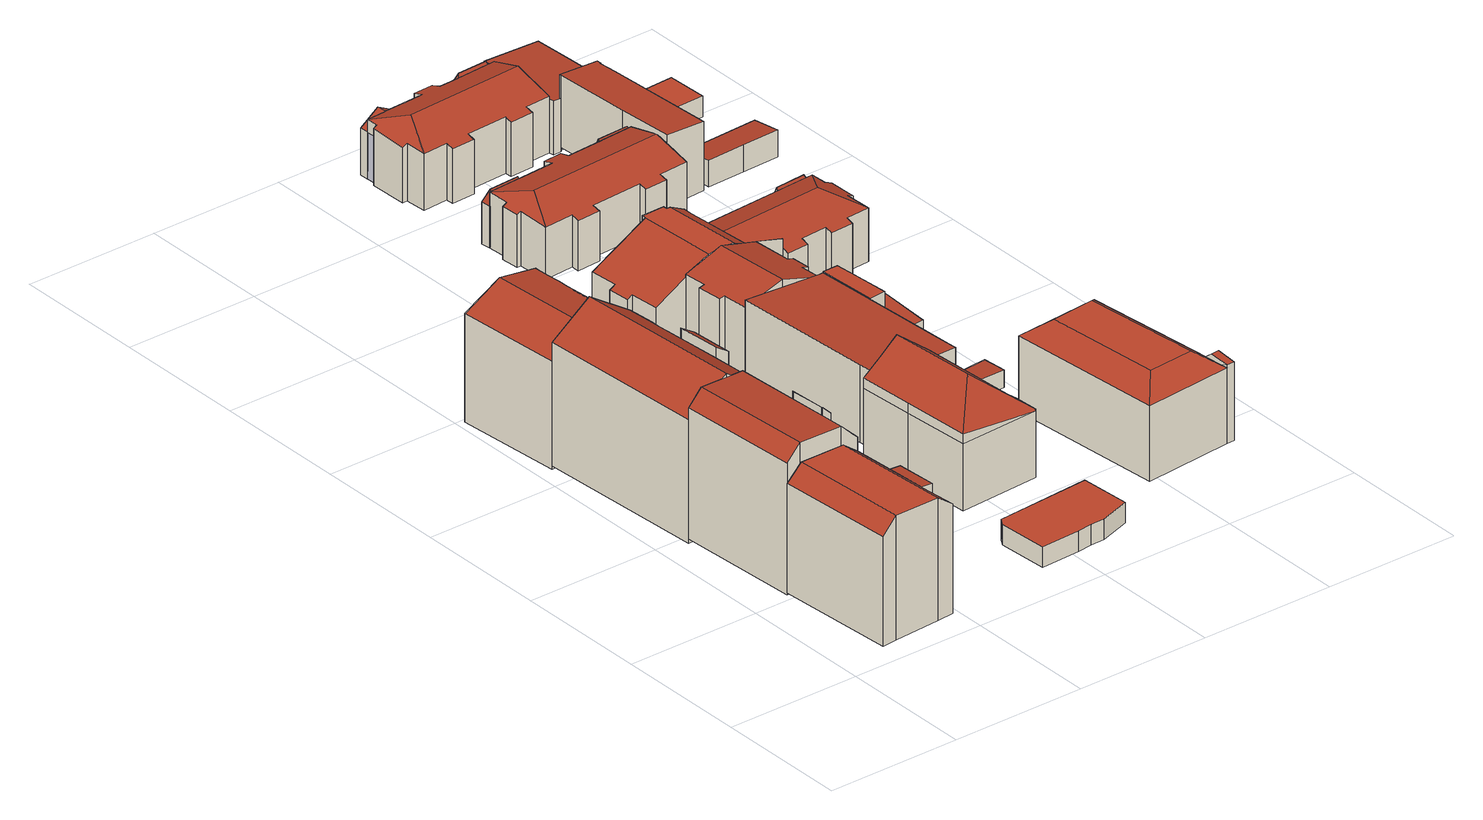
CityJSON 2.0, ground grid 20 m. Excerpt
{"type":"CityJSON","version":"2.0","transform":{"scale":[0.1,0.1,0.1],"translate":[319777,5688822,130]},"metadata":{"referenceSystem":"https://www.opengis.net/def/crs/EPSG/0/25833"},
"CityObjects":{
"building1":{"type":"Building","attributes":{"Gemeindeschluessel":14713000,"Geometrietyp2DReferenz":"3000","function":"31001_9998","roofType":"9999"},"children":["building1-1","building1-2"]},
"building1-1":{"type":"BuildingPart","attributes":{"Dachtyp_tdc":"tdcPolyFlatRoof","Dachneigung":7.54,"QualitaetDacherkennung":84,"Geometrietyp2DReferenz":"3000","roofType":"2100","measuredHeight":15.98},"parents":["building1"],"geometry":[{"type":"MultiSurface","lod":"2","boundaries":[[[0,1,2,3,4]],[[5,6,7,8]],[[5,0,4,6]],[[5,8,1,0]],[[4,3,7,6]],[[1,3,2]],[[8,7,3,1]]],"semantics":{"surfaces":[{"type":"WallSurface"},{"type":"RoofSurface"},{"type":"GroundSurface"},{"type":"ClosureSurface"}],"values":[0,0,0,1,2,3,3]}}]},
"building1-2":{"type":"BuildingPart","attributes":{"Dachtyp_tdc":"tdcCutGableRoof","Dachneigung":2.33,"QualitaetDacherkennung":87,"Geometrietyp2DReferenz":"3000","roofType":"9999","measuredHeight":18.16},"parents":["building1"],"geometry":[{"type":"MultiSurface","lod":"2","boundaries":[[[9,8,7,10]],[[2,11,12,3]],[[11,13,14,12]],[[13,15,16,14]],[[15,17,18,16]],[[17,19,20,18]],[[19,21,22,20]],[[21,23,24,22]],[[23,9,10,24]],[[13,11,2,1,8,9,23]],[[21,19,17,15]],[[23,21,15,13]],[[10,7,3,12,14,16,18,20,22,24]],[[1,3,7,8]],[[2,3,1]]],"semantics":{"surfaces":[{"type":"WallSurface"},{"type":"RoofSurface"},{"type":"GroundSurface"},{"type":"ClosureSurface"}],"values":[0,0,0,0,0,0,0,0,0,1,1,1,2,3,3]}}]},
"building2":{"type":"Building","attributes":{"Gemeindeschluessel":14713000,"Geometrietyp2DReferenz":"3000","function":"31001_9998","roofType":"9999"},"children":["building2-1","building2-2"]},
"building2-1":{"type":"BuildingPart","attributes":{"Dachtyp_tdc":"tdcPolyFlatRoof","Dachneigung":43.94,"QualitaetDacherkennung":66,"Geometrietyp2DReferenz":"3000","roofType":"2100","measuredHeight":19.65},"parents":["building2"],"geometry":[{"type":"MultiSurface","lod":"2","boundaries":[[[25,26,27]],[[25,28,29,26]],[[28,30,31,29]],[[30,32,33,31]],[[32,34,35,36,33]],[[34,32,30,28,25]],[[26,29,31,33,36]],[[27,35,34,25]],[[27,26,36,35]]],"semantics":{"surfaces":[{"type":"WallSurface"},{"type":"RoofSurface"},{"type":"GroundSurface"},{"type":"ClosureSurface"}],"values":[0,0,0,0,0,1,2,0,3]}}]},
"building2-2":{"type":"BuildingPart","attributes":{"Dachtyp_tdc":"tdcCutGableRoof","Dachneigung":2.83,"QualitaetDacherkennung":88,"Geometrietyp2DReferenz":"3000","roofType":"9999","measuredHeight":21.27},"parents":["building2"],"geometry":[{"type":"MultiSurface","lod":"2","boundaries":[[[37,38,39,40]],[[38,41,42,39]],[[41,43,44,42]],[[43,45,46,44]],[[45,47,48,46]],[[47,27,26,48]],[[35,49,33,36]],[[49,50,51,33]],[[50,52,53,51]],[[52,54,55,53]],[[54,56,57,55]],[[56,58,59,57]],[[58,37,40,59]],[[41,38,37,58]],[[56,54,52,50,49,35,27,47,45,43]],[[58,56,43,41]],[[40,39,42,44,46,48,26,36,33,51,53,55,57,59]],[[35,36,26,27]]],"semantics":{"surfaces":[{"type":"WallSurface"},{"type":"RoofSurface"},{"type":"GroundSurface"},{"type":"ClosureSurface"}],"values":[0,0,0,0,0,0,0,0,0,0,0,0,0,1,1,1,2,3]}}]},
"building3":{"type":"Building","attributes":{"Gemeindeschluessel":14713000,"Geometrietyp2DReferenz":"3000","function":"31001_9998","roofType":"9999"},"children":["building3-1","building3-2"]},
"building3-1":{"type":"BuildingPart","attributes":{"Dachtyp_tdc":"tdcGableRoof","Dachneigung":34.09,"QualitaetDacherkennung":82,"Geometrietyp2DReferenz":"3000","roofType":"3100","measuredHeight":22.2},"parents":["building3"],"geometry":[{"type":"MultiSurface","lod":"2","boundaries":[[[60,61,62,63]],[[61,64,65,62]],[[66,67,68,69]],[[67,70,71,68]],[[70,72,73,71]],[[72,74,75,73]],[[74,76,77,75]],[[76,78,79,77]],[[78,80,81,79]],[[80,82,83,81]],[[82,84,85,83]],[[84,86,87,85]],[[86,88,89,87]],[[88,90,91,89]],[[90,60,63,91]],[[86,84,82,80]],[[80,78,76,74,72,70,67,66,64,61,60,90,88,86]],[[63,62,65,69,68,71,73,75,77,79,81,83,85,87,89,91]],[[66,69,65,64]]],"semantics":{"surfaces":[{"type":"WallSurface"},{"type":"RoofSurface"},{"type":"GroundSurface"},{"type":"ClosureSurface"}],"values":[0,0,0,0,0,0,0,0,0,0,0,0,0,0,0,1,1,2,3]}}]},
"building3-2":{"type":"BuildingPart","attributes":{"Dachtyp_tdc":"tdcPolyFlatRoof","Dachneigung":32.81,"QualitaetDacherkennung":64,"Geometrietyp2DReferenz":"3000","roofType":"2100","measuredHeight":18.97},"parents":["building3"],"geometry":[{"type":"MultiSurface","lod":"2","boundaries":[[[92,93,94,65,64]],[[93,95,96,94]],[[95,97,69,96]],[[97,66,69]],[[97,95,93,92]],[[65,94,96,69]],[[64,66,97,92]],[[64,65,69,66]]],"semantics":{"surfaces":[{"type":"WallSurface"},{"type":"RoofSurface"},{"type":"GroundSurface"},{"type":"ClosureSurface"}],"values":[0,0,0,0,1,2,0,3]}}]},
"building4":{"type":"Building","attributes":{"Gemeindeschluessel":14713000,"Geometrietyp2DReferenz":"3000","function":"31001_9998","roofType":"9999"},"children":["building4-1","building4-2"]},
"building4-1":{"type":"BuildingPart","attributes":{"Dachtyp_tdc":"tdcFreeFormRoof","Dachneigung":42.77,"QualitaetDacherkennung":25,"Geometrietyp2DReferenz":"3000","roofType":"5000","measuredHeight":16.62},"parents":["building4"],"geometry":[{"type":"MultiSurface","lod":"2","boundaries":[[[98,99,100,101]],[[99,102,103,100]],[[102,104,105,103]],[[98,104,106,107]],[[106,102,99,107]],[[102,106,104]],[[98,107,99]],[[105,101,100,103]],[[101,105,104,98]]],"semantics":{"surfaces":[{"type":"WallSurface"},{"type":"RoofSurface"},{"type":"GroundSurface"},{"type":"ClosureSurface"}],"values":[0,0,0,1,1,0,0,2,3]}}]},
"building4-2":{"type":"BuildingPart","attributes":{"Dachtyp_tdc":"tdcGableRoof","Dachneigung":27.91,"QualitaetDacherkennung":57,"Geometrietyp2DReferenz":"3000","roofType":"3100","measuredHeight":18.73},"parents":["building4"],"geometry":[{"type":"MultiSurface","lod":"2","boundaries":[[[108,109,110,111]],[[109,112,101,110]],[[112,98,101]],[[113,105,104]],[[113,114,115,105]],[[114,116,117,115]],[[116,118,119,117]],[[118,120,121,119]],[[120,122,123,121]],[[122,124,125,123]],[[124,126,127,125]],[[126,128,129,127]],[[128,130,131,129]],[[130,108,111,131]],[[126,124,122,120]],[[120,118,116,114,113,112,109,108,130,128,126]],[[111,110,101,105,115,117,119,121,123,125,127,129,131]],[[104,98,112,113]],[[104,105,101,98]]],"semantics":{"surfaces":[{"type":"WallSurface"},{"type":"RoofSurface"},{"type":"GroundSurface"},{"type":"ClosureSurface"}],"values":[0,0,0,0,0,0,0,0,0,0,0,0,0,0,1,1,2,0,3]}}]},
"building5":{"type":"Building","attributes":{"Dachtyp_tdc":"tdcPolyFlatRoof","Gemeindeschluessel":14713000,"Dachneigung":0,"QualitaetDacherkennung":0,"Geometrietyp2DReferenz":"3000","BezugspunktDach":"2000","function":"31001_9998","measuredHeight":3},"geometry":[{"type":"MultiSurface","lod":"2","boundaries":[[[132,133,134,135,136,137,138,139]],[[139,138,140,141]],[[138,137,142,140]],[[137,136,143,142]],[[136,135,144,143]],[[135,134,145,144]],[[134,133,146,145]],[[133,132,147,146]],[[132,139,141,147]],[[141,140,142,143,144,145,146,147]]],"semantics":{"surfaces":[{"type":"RoofSurface"},{"type":"WallSurface"},{"type":"GroundSurface"}],"values":[0,1,1,1,1,1,1,1,1,2]}}]},
"building6":{"type":"Building","attributes":{"Dachtyp_tdc":"tdcFreeFormRoof","Gemeindeschluessel":14713000,"Dachneigung":38.88,"QualitaetDacherkennung":50,"Geometrietyp2DReferenz":"3000","function":"31001_9998","roofType":"5000","measuredHeight":15.29},"geometry":[{"type":"MultiSurface","lod":"2","boundaries":[[[148,149,150,151]],[[149,152,153,150]],[[152,154,155,153]],[[154,156,157,155]],[[156,158,159,157]],[[158,160,161,159]],[[160,162,163,161]],[[162,164,165,163]],[[164,166,167,165]],[[166,148,151,167]],[[168,160,169,170]],[[156,171,172,173,174,170,169,158]],[[170,174,175,176,177,168]],[[162,168,177,164]],[[164,177,176,166]],[[166,176,175,148]],[[148,175,174,173,149]],[[149,173,172,152]],[[152,172,171,154]],[[154,171,156]],[[160,168,162]],[[158,169,160]],[[151,150,153,155,157,159,161,163,165,167]]],"semantics":{"surfaces":[{"type":"WallSurface"},{"type":"RoofSurface"},{"type":"GroundSurface"}],"values":[0,0,0,0,0,0,0,0,0,0,1,1,1,0,0,0,0,0,0,0,0,0,2]}}]},
"building7":{"type":"Building","attributes":{"Gemeindeschluessel":14713000,"Geometrietyp2DReferenz":"3000","function":"31001_9998","roofType":"9999"},"children":["building7-1","building7-2"]},
"building7-1":{"type":"BuildingPart","attributes":{"Dachtyp_tdc":"tdcPolyFlatRoof","Dachneigung":0,"QualitaetDacherkennung":88,"Geometrietyp2DReferenz":"3000","roofType":"1000","measuredHeight":10.8},"parents":["building7"],"geometry":[{"type":"MultiSurface","lod":"2","boundaries":[[[178,179,180,181,182]],[[179,183,184,180]],[[183,185,186,184]],[[185,187,188,189,186]],[[185,183,179,178,187]],[[189,181,180,184,186]],[[182,188,187,178]],[[182,181,189,188]]],"semantics":{"surfaces":[{"type":"WallSurface"},{"type":"RoofSurface"},{"type":"GroundSurface"},{"type":"ClosureSurface"}],"values":[0,0,0,0,1,2,0,3]}}]},
"building7-2":{"type":"BuildingPart","attributes":{"Dachtyp_tdc":"tdcPolyFlatRoof","Dachneigung":3.5,"QualitaetDacherkennung":86,"Geometrietyp2DReferenz":"3000","roofType":"2100","measuredHeight":11.38},"parents":["building7"],"geometry":[{"type":"MultiSurface","lod":"2","boundaries":[[[188,190,191,189]],[[190,192,193,191]],[[192,194,195,193]],[[194,149,196,195]],[[149,197,198,196]],[[197,199,200,198]],[[199,201,202,200]],[[201,203,204,202]],[[203,182,181,204]],[[182,203,201,199,197,149,194,192,190,188]],[[189,191,193,195,196,198,200,202,204,181]],[[189,181,182,188]]],"semantics":{"surfaces":[{"type":"WallSurface"},{"type":"RoofSurface"},{"type":"GroundSurface"},{"type":"ClosureSurface"}],"values":[0,0,0,0,0,0,0,0,0,1,2,3]}}]},
"building8":{"type":"Building","attributes":{"Dachtyp_tdc":"tdcPolyFlatRoof","Gemeindeschluessel":14713000,"Dachneigung":3.31,"QualitaetDacherkennung":88,"Geometrietyp2DReferenz":"3000","function":"31001_9998","roofType":"2100","measuredHeight":2.58},"geometry":[{"type":"MultiSurface","lod":"2","boundaries":[[[205,206,207,208]],[[206,209,210,207]],[[209,211,212,210]],[[211,205,208,212]],[[211,209,206,205]],[[208,207,210,212]]],"semantics":{"surfaces":[{"type":"WallSurface"},{"type":"RoofSurface"},{"type":"GroundSurface"}],"values":[0,0,0,0,1,2]}}]},
"building9":{"type":"Building","attributes":{"Gemeindeschluessel":14713000,"Geometrietyp2DReferenz":"3000","function":"31001_9998","roofType":"9999"},"children":["building9-1","building9-2","building9-3","building9-4"]},
"building9-1":{"type":"BuildingPart","attributes":{"Dachtyp_tdc":"tdcCutGableRoof","Dachneigung":25.82,"QualitaetDacherkennung":29,"Geometrietyp2DReferenz":"3000","roofType":"9999","measuredHeight":11.78},"parents":["building9"],"geometry":[{"type":"MultiSurface","lod":"2","boundaries":[[[213,214,215,216]],[[214,217,218,215]],[[217,219,220,218]],[[219,221,222,223,220]],[[224,225,226,227]],[[225,228,229,226]],[[228,230,231,229]],[[230,232,233,231]],[[232,234,235,233]],[[234,236,237,235]],[[236,238,239,237]],[[238,240,241,239]],[[240,242,243,241]],[[242,213,216,243]],[[238,236,234,232,230,228,225,224,244,245]],[[246,247,248,221,219,217]],[[245,249,250,251,246,217,214,213,242,240,238]],[[216,215,218,220,223,252,253,254,255,256,227,226,229,231,233,235,237,239,241,243]],[[248,257,258,222,221]],[[257,253,252,258]],[[258,252,223,222]],[[259,247,246]],[[254,253,257,248,247,259]],[[251,259,246]],[[260,249,245]],[[256,255,250,249,260]],[[255,254,259,251,250]],[[244,260,245]],[[256,260,244,224,227]]],"semantics":{"surfaces":[{"type":"WallSurface"},{"type":"RoofSurface"},{"type":"GroundSurface"},{"type":"ClosureSurface"}],"values":[0,0,0,0,0,0,0,0,0,0,0,0,0,0,1,1,1,2,0,3,3,0,3,0,0,3,3,0,3]}}]},
"building9-2":{"type":"BuildingPart","attributes":{"Dachtyp_tdc":"tdcFreeFormRoof","Dachneigung":66.58,"QualitaetDacherkennung":30,"Geometrietyp2DReferenz":"3000","roofType":"5000","measuredHeight":8.02},"parents":["building9"],"geometry":[{"type":"MultiSurface","lod":"2","boundaries":[[[261,262,263,264]],[[262,265,266,263]],[[267,261,264,268]],[[265,262,269]],[[262,261,270,269]],[[270,267,265,269]],[[267,270,261]],[[264,263,266,268]],[[267,268,266,265]]],"semantics":{"surfaces":[{"type":"WallSurface"},{"type":"RoofSurface"},{"type":"GroundSurface"},{"type":"ClosureSurface"}],"values":[0,0,0,1,1,1,0,2,3]}}]},
"building9-3":{"type":"BuildingPart","attributes":{"Dachtyp_tdc":"tdcGableRoof","Dachneigung":16.36,"QualitaetDacherkennung":74,"Geometrietyp2DReferenz":"3000","roofType":"3100","measuredHeight":12.12},"parents":["building9"],"geometry":[{"type":"MultiSurface","lod":"2","boundaries":[[[271,272,273,274]],[[272,275,276,273]],[[275,277,278,276]],[[277,279,280,278]],[[279,281,282,280]],[[281,283,284,282]],[[283,285,286,284]],[[285,287,288,286]],[[287,289,290,288]],[[289,291,292,290]],[[291,293,294,292]],[[293,295,224,227,294]],[[296,297,298,299,300]],[[297,271,274,298]],[[301,249,260,244,295,293,291,289,287,285,283]],[[283,281,279,277,275,272,271,297,296,247,259,251,301]],[[274,273,276,278,280,282,284,286,288,290,292,294,227,256,255,254,253,299,298]],[[244,224,295]],[[250,249,301]],[[255,256,260,249,250]],[[256,227,224,244,260]],[[296,300,257,248,247]],[[251,250,301]],[[248,257,253,254,259,247]],[[300,299,253,257]],[[255,250,251,259,254]]],"semantics":{"surfaces":[{"type":"WallSurface"},{"type":"RoofSurface"},{"type":"GroundSurface"},{"type":"ClosureSurface"}],"values":[0,0,0,0,0,0,0,0,0,0,0,0,0,0,1,1,2,0,0,3,3,0,0,3,3,3]}}]},
"building9-4":{"type":"BuildingPart","attributes":{"Dachtyp_tdc":"tdcHipAndGableRoof","Dachneigung":13.99,"QualitaetDacherkennung":67,"Geometrietyp2DReferenz":"3000","roofType":"5000","measuredHeight":9.3},"parents":["building9"],"geometry":[{"type":"MultiSurface","lod":"2","boundaries":[[[302,303,304,305]],[[303,306,307,304]],[[306,308,309,307]],[[308,310,311,309]],[[310,312,298,311]],[[312,300,299,298]],[[222,313,267,268,223]],[[314,315,316,266,265]],[[315,317,318,316]],[[317,319,320,318]],[[319,321,322,320]],[[321,323,324,322]],[[323,325,326,324]],[[325,327,328,326]],[[327,302,305,328]],[[323,321,319,317,315,314,329]],[[314,313,222,258,329]],[[258,257,300,312,310,308,306,303,302,327,325,323,329]],[[305,304,307,309,311,298,299,253,252,223,268,266,316,318,320,322,324,326,328]],[[253,299,300,257]],[[252,253,257,258]],[[222,223,252,258]],[[314,265,267,313]],[[265,266,268,267]]],"semantics":{"surfaces":[{"type":"WallSurface"},{"type":"RoofSurface"},{"type":"GroundSurface"},{"type":"ClosureSurface"}],"values":[0,0,0,0,0,0,0,0,0,0,0,0,0,0,0,1,1,1,2,3,3,3,0,3]}}]},
"building10":{"type":"Building","attributes":{"Gemeindeschluessel":14713000,"Geometrietyp2DReferenz":"3000","function":"31001_9998","roofType":"9999"},"children":["building10-1","building10-2"]},
"building10-1":{"type":"BuildingPart","attributes":{"Dachtyp_tdc":"tdcGableRoof","Dachneigung":39.65,"QualitaetDacherkennung":35,"Geometrietyp2DReferenz":"3000","roofType":"3100","measuredHeight":11.98},"parents":["building10"],"geometry":[{"type":"MultiSurface","lod":"2","boundaries":[[[330,331,332,333]],[[331,334,335,332]],[[334,336,337,338,335]],[[334,331,339]],[[331,330,340,341,339]],[[336,334,339,341]],[[333,332,335,338]],[[342,337,336]],[[330,333,338,337,342]],[[336,341,340,342]],[[342,340,330]]],"semantics":{"surfaces":[{"type":"WallSurface"},{"type":"RoofSurface"},{"type":"GroundSurface"},{"type":"ClosureSurface"}],"values":[0,0,0,0,1,1,2,0,3,0,3]}}]},
"building10-2":{"type":"BuildingPart","attributes":{"Dachtyp_tdc":"tdcCutTentRoof","Dachneigung":0.033,"QualitaetDacherkennung":84,"Geometrietyp2DReferenz":"3000","roofType":"9999","measuredHeight":13.56},"parents":["building10"],"geometry":[{"type":"MultiSurface","lod":"2","boundaries":[[[343,344,330,333,345]],[[337,346,347,338]],[[346,348,349,347]],[[348,343,345,349]],[[343,348,350,351]],[[337,344,343,351,352]],[[346,337,352,353]],[[348,346,353,350]],[[353,352,351,350]],[[344,337,342,340]],[[345,333,338,347,349]],[[340,330,344]],[[338,333,330,342,337]],[[342,330,340]]],"semantics":{"surfaces":[{"type":"WallSurface"},{"type":"RoofSurface"},{"type":"GroundSurface"},{"type":"ClosureSurface"}],"values":[0,0,0,0,1,1,1,1,1,0,2,0,3,3]}}]},
"building11":{"type":"Building","attributes":{"Dachtyp_tdc":"tdcPolyFlatRoof","Gemeindeschluessel":14713000,"Dachneigung":5.96,"QualitaetDacherkennung":85,"Geometrietyp2DReferenz":"3000","function":"31001_9998","roofType":"2100","measuredHeight":3.98},"geometry":[{"type":"MultiSurface","lod":"2","boundaries":[[[354,355,356,357]],[[355,358,359,356]],[[358,360,361,359]],[[360,354,357,361]],[[360,358,355,354]],[[357,356,359,361]]],"semantics":{"surfaces":[{"type":"WallSurface"},{"type":"RoofSurface"},{"type":"GroundSurface"}],"values":[0,0,0,0,1,2]}}]},
"building12":{"type":"Building","attributes":{"Dachtyp_tdc":"tdcPolyFlatRoof","Gemeindeschluessel":14713000,"Dachneigung":7.5,"QualitaetDacherkennung":54,"Geometrietyp2DReferenz":"3000","function":"31001_9998","roofType":"2100","measuredHeight":4.11},"geometry":[{"type":"MultiSurface","lod":"2","boundaries":[[[360,362,359,361]],[[362,363,364,359]],[[363,365,366,364]],[[365,367,368,366]],[[367,360,361,368]],[[367,365,363,362,360]],[[361,359,364,366,368]]],"semantics":{"surfaces":[{"type":"WallSurface"},{"type":"RoofSurface"},{"type":"GroundSurface"}],"values":[0,0,0,0,0,1,2]}}]},
"building13":{"type":"Building","attributes":{"Gemeindeschluessel":14713000,"Geometrietyp2DReferenz":"3000","function":"31001_9998","roofType":"9999"},"children":["building13-1","building13-2","building13-3"]},
"building13-1":{"type":"BuildingPart","attributes":{"Dachtyp_tdc":"tdcFreeFormRoof","Dachneigung":69,"QualitaetDacherkennung":37,"Geometrietyp2DReferenz":"3000","roofType":"5000","measuredHeight":8.07},"parents":["building13"],"geometry":[{"type":"MultiSurface","lod":"2","boundaries":[[[369,370,371,372]],[[373,374,375,376]],[[374,369,372,375]],[[377,378,369,374]],[[374,373,377]],[[373,370,378,377]],[[369,378,370]],[[372,371,376,375]],[[376,371,370,373]]],"semantics":{"surfaces":[{"type":"WallSurface"},{"type":"RoofSurface"},{"type":"GroundSurface"},{"type":"ClosureSurface"}],"values":[0,0,0,1,1,1,0,2,3]}}]},
"building13-2":{"type":"BuildingPart","attributes":{"Dachtyp_tdc":"tdcFreeFormRoof","Dachneigung":68.44,"QualitaetDacherkennung":36,"Geometrietyp2DReferenz":"3000","roofType":"5000","measuredHeight":8},"parents":["building13"],"geometry":[{"type":"MultiSurface","lod":"2","boundaries":[[[379,380,381,382]],[[380,383,384,381]],[[383,385,386,384]],[[387,385,383]],[[388,387,383,380]],[[388,380,379]],[[387,388,379,385]],[[382,381,384,386]],[[382,386,385,379]]],"semantics":{"surfaces":[{"type":"WallSurface"},{"type":"RoofSurface"},{"type":"GroundSurface"},{"type":"ClosureSurface"}],"values":[0,0,0,0,1,0,1,2,3]}}]},
"building13-3":{"type":"BuildingPart","attributes":{"Dachtyp_tdc":"tdcHipAndGableRoof","Dachneigung":15.8,"QualitaetDacherkennung":71,"Geometrietyp2DReferenz":"3000","roofType":"5000","measuredHeight":9.24},"parents":["building13"],"geometry":[{"type":"MultiSurface","lod":"2","boundaries":[[[389,390,391,392]],[[390,393,394,391]],[[393,395,396,394]],[[395,397,379,382,396]],[[398,399,400,386,385]],[[399,401,402,400]],[[401,403,404,402]],[[403,405,406,404]],[[405,407,408,406]],[[407,409,410,408]],[[409,411,412,410]],[[411,413,414,412]],[[413,415,416,414]],[[415,417,418,416]],[[417,419,420,418]],[[419,421,422,420]],[[421,423,424,422]],[[423,425,426,424]],[[425,427,428,426]],[[427,429,430,428]],[[429,431,376,430]],[[431,373,376]],[[432,389,392,371,370]],[[431,429,427,425,423,421,433]],[[421,419,417,415,413,411,409,407,405,403,401,399,433]],[[399,398,397,395,393,390,389,432,431,433]],[[392,391,394,396,382,386,400,402,404,406,408,410,412,414,416,418,420,422,424,426,428,430,376,371]],[[398,385,379,397]],[[385,386,382,379]],[[370,373,431,432]],[[370,371,376,373]]],"semantics":{"surfaces":[{"type":"WallSurface"},{"type":"RoofSurface"},{"type":"GroundSurface"},{"type":"ClosureSurface"}],"values":[0,0,0,0,0,0,0,0,0,0,0,0,0,0,0,0,0,0,0,0,0,0,0,1,1,1,2,0,3,0,3]}}]},
"building14":{"type":"Building","attributes":{"Gemeindeschluessel":14713000,"Geometrietyp2DReferenz":"3000","function":"31001_9998","roofType":"9999"},"children":["building14-1","building14-2","building14-3"]},
"building14-1":{"type":"BuildingPart","attributes":{"Dachtyp_tdc":"tdcHipAndGableRoof","Dachneigung":16.64,"QualitaetDacherkennung":70,"Geometrietyp2DReferenz":"3000","roofType":"5000","measuredHeight":9.95},"parents":["building14"],"geometry":[{"type":"MultiSurface","lod":"2","boundaries":[[[434,435,436,437]],[[435,438,439,436]],[[438,440,441,442,439]],[[443,444,445,446,447]],[[444,448,449,445]],[[448,450,451,449]],[[450,452,453,451]],[[452,454,455,453]],[[454,456,457,455]],[[456,458,459,457]],[[458,460,461,459]],[[460,462,463,461]],[[462,464,465,463]],[[464,466,467,465]],[[466,468,469,467]],[[468,470,471,469]],[[470,472,473,471]],[[472,474,475,473]],[[474,476,475]],[[477,478,479,480,481]],[[478,434,437,479]],[[482,474,472,470,468,466,483]],[[466,464,462,460,458,456,454,452,450,448,444,483]],[[444,443,440,438,435,434,478,477,484,485,482,483]],[[437,436,439,442,446,445,449,451,453,455,457,459,461,463,465,467,469,471,473,475,486,487,480,479]],[[447,441,440,443]],[[447,446,442,441]],[[488,476,474,482]],[[488,486,475,476]],[[481,484,477]],[[485,488,482]],[[487,486,488,485,484]],[[480,487,484,481]]],"semantics":{"surfaces":[{"type":"WallSurface"},{"type":"RoofSurface"},{"type":"GroundSurface"},{"type":"ClosureSurface"}],"values":[0,0,0,0,0,0,0,0,0,0,0,0,0,0,0,0,0,0,0,0,0,1,1,1,2,0,3,0,3,0,0,3,3]}}]},
"building14-2":{"type":"BuildingPart","attributes":{"Dachtyp_tdc":"tdcGableRoof","Dachneigung":33.31,"QualitaetDacherkennung":41,"Geometrietyp2DReferenz":"3000","roofType":"3100","measuredHeight":8.67},"parents":["building14"],"geometry":[{"type":"MultiSurface","lod":"2","boundaries":[[[476,489,490,475]],[[489,491,492,490]],[[491,493,494,492]],[[493,481,480,494]],[[491,489,476,488,485,484]],[[484,481,493,491]],[[487,486,475,490,492,494,480]],[[488,486,487,484,485]],[[475,486,488,476]],[[480,481,484,487]]],"semantics":{"surfaces":[{"type":"WallSurface"},{"type":"RoofSurface"},{"type":"GroundSurface"},{"type":"ClosureSurface"}],"values":[0,0,0,0,1,1,2,3,3,3]}}]},
"building14-3":{"type":"BuildingPart","attributes":{"Dachtyp_tdc":"tdcFreeFormRoof","Dachneigung":66.41,"QualitaetDacherkennung":29,"Geometrietyp2DReferenz":"3000","roofType":"5000","measuredHeight":8.63},"parents":["building14"],"geometry":[{"type":"MultiSurface","lod":"2","boundaries":[[[441,495,496,442]],[[495,497,498,496]],[[497,447,446,498]],[[499,447,497]],[[500,499,497,495]],[[500,495,441]],[[499,500,441,447]],[[442,496,498,446]],[[442,446,447,441]]],"semantics":{"surfaces":[{"type":"WallSurface"},{"type":"RoofSurface"},{"type":"GroundSurface"},{"type":"ClosureSurface"}],"values":[0,0,0,1,1,1,1,2,3]}}]},
"building15":{"type":"Building","attributes":{"Dachtyp_tdc":"tdcPolyFlatRoof","Gemeindeschluessel":14713000,"Dachneigung":4.65,"QualitaetDacherkennung":79,"Geometrietyp2DReferenz":"3000","function":"31001_9998","roofType":"2100","measuredHeight":10.5},"geometry":[{"type":"MultiSurface","lod":"2","boundaries":[[[501,502,503,504]],[[502,505,506,503]],[[505,507,508,506]],[[507,509,510,508]],[[509,511,512,510]],[[511,513,514,512]],[[513,515,516,514]],[[515,517,518,516]],[[517,501,504,518]],[[517,515,513,511,509,507,505,502,501]],[[504,503,506,508,510,512,514,516,518]]],"semantics":{"surfaces":[{"type":"WallSurface"},{"type":"RoofSurface"},{"type":"GroundSurface"}],"values":[0,0,0,0,0,0,0,0,0,1,2]}}]},
"building16":{"type":"Building","attributes":{"Dachtyp_tdc":"tdcPolyFlatRoof","Gemeindeschluessel":14713000,"Dachneigung":3.65,"QualitaetDacherkennung":85,"Geometrietyp2DReferenz":"3000","function":"31001_9998","roofType":"2100","measuredHeight":7.84},"geometry":[{"type":"MultiSurface","lod":"2","boundaries":[[[519,520,521,522]],[[520,523,524,521]],[[523,525,449,524]],[[525,526,498,449]],[[526,527,528,498]],[[527,529,530,528]],[[529,531,532,530]],[[531,533,534,532]],[[533,519,522,534]],[[533,531,529,527,526,525,523,520,519]],[[522,521,524,449,498,528,530,532,534]]],"semantics":{"surfaces":[{"type":"WallSurface"},{"type":"RoofSurface"},{"type":"GroundSurface"}],"values":[0,0,0,0,0,0,0,0,0,1,2]}}]},
"building17":{"type":"Building","attributes":{"Dachtyp_tdc":"tdcPolyFlatRoof","Gemeindeschluessel":14713000,"Dachneigung":0,"QualitaetDacherkennung":31,"Geometrietyp2DReferenz":"3000","function":"31001_9998","roofType":"1000","measuredHeight":3.2},"geometry":[{"type":"MultiSurface","lod":"2","boundaries":[[[535,536,537,538]],[[536,539,540,537]],[[539,541,542,540]],[[541,543,544,542]],[[543,545,546,544]],[[545,547,548,546]],[[547,549,550,548]],[[549,551,552,550]],[[551,535,538,552]],[[551,549,547,545,543,541,539,536,535]],[[538,537,540,542,544,546,548,550,552]]],"semantics":{"surfaces":[{"type":"WallSurface"},{"type":"RoofSurface"},{"type":"GroundSurface"}],"values":[0,0,0,0,0,0,0,0,0,1,2]}}]},
"building18":{"type":"Building","attributes":{"Dachtyp_tdc":"tdcPolyFlatRoof","Gemeindeschluessel":14713000,"Dachneigung":7.42,"QualitaetDacherkennung":75,"Geometrietyp2DReferenz":"3000","function":"31001_9998","roofType":"2100","measuredHeight":3.89},"geometry":[{"type":"MultiSurface","lod":"2","boundaries":[[[553,554,555,556]],[[554,557,558,555]],[[557,559,560,558]],[[559,561,562,560]],[[561,553,556,562]],[[561,559,557,554,553]],[[556,555,558,560,562]]],"semantics":{"surfaces":[{"type":"WallSurface"},{"type":"RoofSurface"},{"type":"GroundSurface"}],"values":[0,0,0,0,0,1,2]}}]},
"building19":{"type":"Building","attributes":{"Dachtyp_tdc":"tdcPolyFlatRoof","Gemeindeschluessel":14713000,"Dachneigung":0,"QualitaetDacherkennung":85,"Geometrietyp2DReferenz":"3000","function":"31001_9998","roofType":"1000","measuredHeight":3.14},"geometry":[{"type":"MultiSurface","lod":"2","boundaries":[[[563,564,540,542]],[[564,565,537,540]],[[565,566,538,537]],[[566,567,568,538]],[[567,569,570,568]],[[569,571,572,570]],[[571,563,542,572]],[[571,569,567,566,565,564,563]],[[542,540,537,538,568,570,572]]],"semantics":{"surfaces":[{"type":"WallSurface"},{"type":"RoofSurface"},{"type":"GroundSurface"}],"values":[0,0,0,0,0,0,0,1,2]}}]}
},
"vertices":[
[179,69,193],[161,68,195],[161,68,194],[161,68,36],[179,69,36],[175,128,193],[175,128,36],[157,127,36],[157,127,195],
[154,187,195],[154,187,36],[165,11,195],[165,11,36],[140,9,214],[140,9,36],[69,4,217],[69,4,36],[46,2,195],[46,2,36],[35,180,195],[35,180,36],[59,181,217],[59,181,36],[129,185,214],[129,185,36],
[146,306,230],[146,306,33],[146,306,215],[161,307,215],[161,307,33],[164,253,216],[164,253,33],[150,252,230],[150,252,33],[149,252,230],[149,252,215],[149,252,33],
[35,180,224],[25,364,224],[25,364,33],[35,180,33],[46,365,246],[46,365,33],[116,369,242],[116,369,33],[142,370,216],[142,370,33],[145,332,215],[145,332,33],[150,252,215],[151,227,215],[151,227,33],[152,217,215],[152,217,33],[154,187,215],[154,187,33],[126,185,242],[126,185,33],[57,181,246],[57,181,33],
[145,571,202],[146,557,202],[146,557,27],[145,571,27],[148,532,202],[148,532,27],[152,467,202],[155,416,202],[155,416,27],[152,467,27],[156,394,202],[156,394,27],[157,382,202],[157,382,27],[158,375,202],[158,375,27],[158,371,202],[158,371,27],[142,370,213],[142,370,27],[89,367,249],[89,367,27],[25,364,206],[25,364,27],[11,619,207],[11,619,27],[73,622,249],[73,622,27],[142,626,202],[142,626,27],[145,588,202],[145,588,27],
[148,532,217],[170,533,203],[170,533,27],[173,468,203],[173,468,27],[152,467,217],
[122,726,179],[142,727,179],[142,727,22],[122,726,22],[146,669,179],[146,669,22],[126,667,179],[126,667,22],[136,668,188],[132,726,188],
[120,764,198],[122,743,198],[122,743,22],[120,764,22],[122,726,198],[126,667,198],[128,628,198],[128,628,22],[142,629,195],[142,629,22],[142,626,195],[142,626,22],[68,622,209],[68,622,22],[11,619,179],[11,619,22],[0,779,179],[0,779,22],[58,782,209],[58,782,22],[119,786,198],[119,786,22],[119,782,198],[119,782,22],
[378,24,71],[400,26,71],[421,27,71],[467,42,71],[462,116,71],[320,107,71],[314,96,71],[318,21,71],[314,96,41],[318,21,41],[320,107,41],[462,116,41],[467,42,41],[421,27,41],[400,26,41],[378,24,41],
[349,381,136],[429,386,136],[429,386,39],[349,381,39],[436,264,136],[436,264,39],[438,241,136],[438,241,39],[453,242,136],[453,242,39],[455,206,136],[455,206,39],[452,202,136],[452,202,39],[330,195,136],[330,195,39],[324,297,136],[324,297,39],[319,380,136],[319,380,39],[330,195,151],[453,204,137],[383,252,192],[438,241,148],[436,264,148],[429,386,148],[375,383,192],[349,381,173],[319,380,151],[324,297,151],
[460,636,136],[483,636,136],[483,636,28],[460,636,28],[460,636,134],[486,598,136],[486,598,28],[489,549,136],[489,549,28],[465,547,136],[465,547,134],[465,547,28],
[471,433,134],[471,433,28],[473,402,134],[473,402,28],[474,389,134],[474,389,28],[429,386,28],[349,381,141],[349,381,28],[347,421,141],[347,421,28],[335,636,141],[335,636,28],[454,636,134],[454,636,28],
[562,440,60],[563,403,62],[563,403,36],[562,440,36],[473,402,62],[473,402,36],[471,433,60],[471,433,36],
[397,876,143],[397,870,143],[397,870,26],[397,876,26],[403,870,143],[403,870,26],[426,871,131],[426,871,26],[426,856,131],[426,856,107],[426,856,26],[328,746,125],[278,743,101],[278,743,26],[328,746,26],[275,787,101],[275,787,26],[267,786,97],[267,786,26],[265,819,97],[265,819,26],[274,820,101],[274,820,26],[271,862,101],[271,862,26],[360,867,144],[360,867,26],[361,868,144],[361,868,26],[361,874,144],[361,874,26],[354,748,138],[367,749,144],[410,751,143],[419,752,138],[433,752,131],[375,749,144],[388,750,144],[401,751,144],[429,812,26],[433,752,26],[410,751,26],[388,750,26],[367,749,26],[433,752,104],[429,812,119],[410,751,141],[367,749,141],
[576,880,90],[629,883,90],[629,883,26],[576,880,26],[630,869,90],[630,869,26],[577,866,90],[577,866,26],[622,876,106],[576,873,106],
[447,753,130],[451,696,130],[451,696,26],[447,753,26],[460,696,127],[460,696,26],[462,668,127],[462,668,26],[452,668,130],[452,668,26],[454,636,130],[454,636,26],[395,636,148],[395,636,26],[335,636,130],[335,636,26],[333,674,130],[333,674,26],[325,674,128],[325,674,26],[322,712,128],[322,712,26],[330,712,130],[330,712,26],[328,746,130],[491,756,117],[491,755,117],[491,755,26],[491,756,26],[491,756,104],[388,750,148],
[565,749,101],[564,760,104],[564,760,26],[565,749,26],[524,757,104],[524,757,26],[524,746,101],[524,746,26],[491,744,101],[491,744,26],[491,755,104],[577,866,106],[630,869,106],[631,845,106],[631,845,26],[642,845,101],[642,845,26],[644,804,100],[644,804,26],[634,803,105],[634,803,26],[636,764,104],[636,764,26],[600,762,104],[600,762,26],[600,751,101],[600,751,26],[602,823,119],
[683,172,135],[696,173,135],[696,173,41],[683,172,41],[701,115,155],[701,115,41],[689,114,155],[689,114,151],[689,114,41],[698,142,160],[685,152,151],[686,141,160],[687,125,151],
[665,350,151],[683,172,151],[665,350,41],[555,102,151],[555,102,41],[535,339,151],[535,339,41],[569,310,176],[635,316,176],[654,142,176],[584,136,176],
[486,598,65],[483,636,69],[483,636,29],[486,598,29],[520,635,69],[520,635,29],[522,600,65],[522,600,29],
[520,635,70],[558,635,69],[558,635,29],[563,564,60],[563,564,29],[525,561,60],[525,561,29],
[345,1110,83],[346,1095,83],[346,1095,22],[345,1110,22],[292,1092,83],[291,1107,83],[291,1107,22],[292,1092,22],[299,1100,102],[345,1102,102],
[481,1103,83],[481,1118,83],[481,1118,22],[481,1103,22],[529,1121,83],[529,1121,22],[530,1106,83],[530,1106,22],[530,1113,102],[481,1111,102],
[397,1098,104],[396,1113,100],[396,1113,22],[397,1098,22],[424,1115,100],[424,1115,22],[425,1100,104],[425,1100,22],[481,1103,104],[530,1106,104],[533,1059,114],[533,1059,22],[534,1039,109],[534,1039,22],[536,1002,98],[536,1002,22],[491,999,98],[491,999,22],[492,988,95],[492,988,22],[457,986,95],[457,986,22],[456,997,98],[456,997,22],[378,993,98],[378,993,22],[379,981,95],[379,981,22],[343,979,95],[343,979,22],[343,991,98],[343,991,22],[298,988,98],[298,988,22],[295,1034,101],[295,1034,22],[289,1034,98],[289,1034,22],[287,1060,99],[287,1060,22],[294,1061,102],[294,1061,22],[292,1092,104],[346,1095,104],[326,1047,114],
[383,1356,92],[413,1357,92],[413,1357,10],[383,1356,10],[414,1343,97],[414,1343,10],[445,1344,97],[445,1344,79],[445,1344,10],[505,1348,97],[507,1303,110],[507,1303,10],[505,1348,10],[505,1348,79],[510,1244,92],[510,1244,10],[471,1242,92],[471,1242,10],[472,1230,89],[472,1230,10],[436,1228,89],[436,1228,10],[436,1239,92],[436,1239,10],[373,1236,92],[373,1236,10],[373,1224,89],[373,1224,10],[338,1223,89],[338,1223,10],[337,1234,92],[337,1234,10],[299,1232,92],[299,1232,10],[297,1263,94],[297,1263,10],[290,1263,90],[290,1263,10],[288,1319,93],[288,1319,10],[293,1319,96],[293,1319,10],[293,1319,78],[352,1339,97],[384,1341,97],[384,1341,10],[352,1339,10],[352,1339,81],[292,1336,97],[327,1293,110],[322,1338,97],[321,1337,97],[292,1336,10],[322,1338,10],[292,1336,78],
[292,1350,78],[292,1350,10],[321,1352,97],[321,1352,10],[351,1353,81],[351,1353,10],
[444,1360,79],[444,1360,10],[505,1363,79],[505,1363,10],[497,1355,97],[452,1353,97],
[596,1043,116],[534,1039,121],[534,1039,16],[596,1043,16],[529,1121,121],[529,1121,16],[523,1237,121],[523,1237,16],[523,1240,121],[523,1240,16],[586,1243,116],[586,1243,16],[586,1236,116],[586,1236,16],[585,1236,116],[585,1236,16],[587,1210,116],[587,1210,16],
[523,1240,87],[523,1237,87],[523,1237,10],[523,1240,10],[511,1237,88],[511,1237,10],[510,1244,88],[505,1363,88],[505,1368,88],[505,1368,10],[595,1372,82],[595,1372,10],[601,1244,82],[601,1244,10],[586,1243,83],[586,1243,10],
[618,1244,45],[620,1213,45],[620,1213,13],[618,1244,13],[615,1212,45],[615,1212,13],[615,1211,45],[615,1211,13],[587,1210,45],[587,1210,13],[585,1236,45],[585,1236,13],[586,1236,45],[586,1236,13],[586,1243,45],[586,1243,13],[601,1244,45],[601,1244,13],
[662,1046,56],[605,1044,56],[605,1044,17],[662,1046,17],[603,1088,50],[603,1088,17],[718,1093,50],[718,1093,17],[719,1048,56],[719,1048,17],
[615,1211,44],[615,1212,44],[620,1213,44],[618,1244,44],[709,1248,44],[709,1248,13],[711,1188,44],[711,1188,13],[616,1185,44],[616,1185,13]
]}
